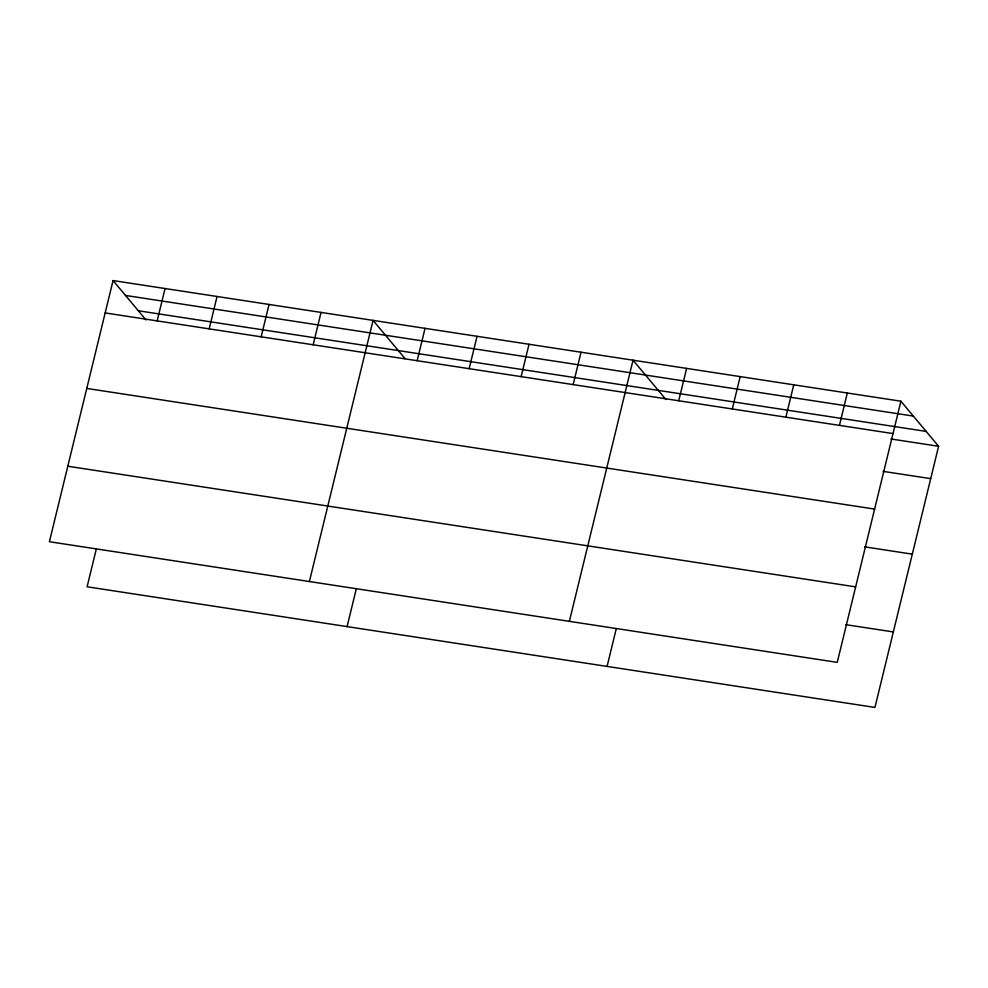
<?xml version="1.0" encoding="UTF-8"?>
<svg xmlns="http://www.w3.org/2000/svg" width="988" height="988" viewBox="0 0 988 988"><rect width="100%" height="100%" fill="white"/><g stroke="black" fill="none" stroke-linecap="round" stroke-linejoin="round"><path stroke-width="1.48" d="M113.064 280.567L49.4 541.72L837.244 662.368L900.908 401.214L113.064 280.567L145.977 319.914M96.305 549.044L87.092 586.786L874.936 707.433L938.6 446.28L900.908 401.214M157.166 320.902L165.058 288.521M209.172 328.868L217.064 296.486M261.165 336.834L269.057 304.452M313.159 344.787L321.051 312.418M309.392 581.537L373.056 320.371L405.006 358.582M347.084 626.602L356.285 588.86M417.158 360.719L425.05 328.337M469.152 368.685L477.043 336.303M521.145 376.638L529.037 344.269M573.151 384.604L581.043 352.222M569.372 621.353L633.036 360.188L665.949 399.535M607.077 666.418L616.277 628.664M678.719 400.77L686.611 368.388M732.293 408.97L740.185 376.601M785.868 417.183L793.759 384.801M839.442 425.383L847.334 393.002M125.501 295.437L913.344 416.084M138.32 310.763L926.164 431.41M105.173 312.937L893.004 433.584M890.978 438.981L938.6 446.28M883.087 471.362L930.708 478.649M86.771 388.432L874.602 509.079M864.685 546.858L912.307 554.157M67.802 466.225L855.645 586.872M845.716 624.651L893.337 631.937"/></g></svg>
